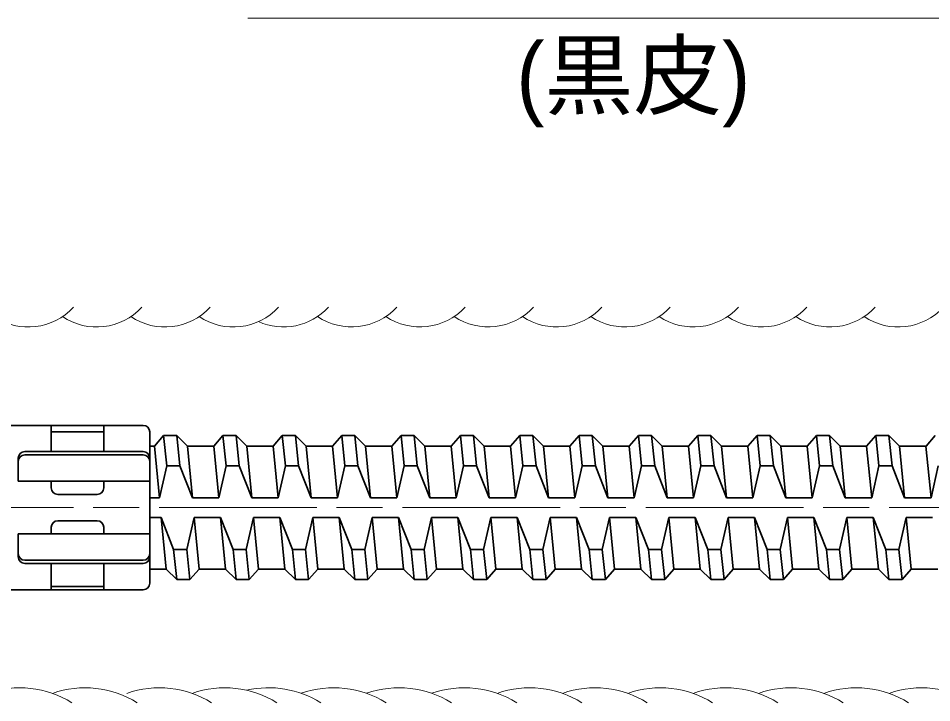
# Model space of a CAD drawing. Units: millimetres at full size, sheet at 1:2; details may follow other scales. Extents: x 2099 to 3781, y 1374 to 2562.
# Drawn here: x 3225 to 3363.9, y 2205.6 to 2309.6 of the extents above; entities that cross this region are included whole.
import ezdxf
from ezdxf.enums import TextEntityAlignment as Align

# ---------------------------------------------------------------- set-up
doc = ezdxf.new("R2010")
doc.units = ezdxf.units.MM
doc.header["$LTSCALE"] = 2
doc.linetypes.add('CHAIN', pattern=[18.5, 12, -1.5, 3.5, -1.5])
for name, color, linetype, lineweight in [('1 外形線', 7, 'Continuous', 35), ('2 細い実線', 3, 'Continuous', 20), ('4中心線', 1, 'CHAIN', 15), ('6寸法線', 4, 'Continuous', 13)]:
    doc.layers.add(name, color=color, linetype=linetype, lineweight=lineweight)
doc.styles.add('ＭＳ Ｐゴシック', font='')
doc.styles.get('ＭＳ Ｐゴシック').set_extended_font_data('MS PGothic')

msp = doc.modelspace()

# ---------------------------------------------------------------- linework, layer by layer
at = {"layer": '1 外形線'}
for p, q in [((3219.945, 2247.734), (3244.03, 2247.734)), ((3230.03, 2243.734), (3230.03, 2247.734)), ((3238.03, 2243.734), (3238.03, 2247.734)), ((3230.03, 2246.734), (3238.03, 2246.734)), ((3245.03, 2246.734), (3245.03, 2223.734)), ((3247.132, 2246.189), (3245.739, 2244.584)), ((3249.132, 2246.189), (3247.132, 2246.189)), ((3247.608, 2241.566), (3247.132, 2246.189)), ((3249.132, 2246.189), (3250.749, 2244.584)), ((3249.607, 2241.565), (3249.132, 2246.189)), ((3256.156, 2246.189), (3254.763, 2244.584)), ((3258.156, 2246.189), (3256.156, 2246.189)), ((3256.631, 2241.565), (3256.156, 2246.189)), ((3258.156, 2246.189), (3259.773, 2244.584)), ((3258.631, 2241.565), (3258.156, 2246.189)), ((3265.18, 2246.188), (3263.787, 2244.583)), ((3265.655, 2241.565), (3265.18, 2246.188)), ((3267.18, 2246.188), (3265.18, 2246.188)), ((3267.655, 2241.565), (3267.18, 2246.188)), ((3267.18, 2246.188), (3268.797, 2244.584)), ((3274.204, 2246.188), (3272.81, 2244.583)), ((3274.679, 2241.565), (3274.204, 2246.188)), ((3276.204, 2246.188), (3274.204, 2246.188)), ((3276.679, 2241.564), (3276.204, 2246.188)), ((3276.204, 2246.188), (3277.821, 2244.583)), ((3283.228, 2246.188), (3281.834, 2244.583)), ((3285.228, 2246.187), (3283.228, 2246.188)), ((3283.703, 2241.564), (3283.228, 2246.188)), ((3285.703, 2241.564), (3285.228, 2246.187)), ((3285.228, 2246.187), (3286.844, 2244.583)), ((3292.252, 2246.187), (3290.858, 2244.582)), ((3292.727, 2241.564), (3292.252, 2246.187)), ((3294.252, 2246.187), (3292.252, 2246.187)), ((3294.727, 2241.563), (3294.252, 2246.187)), ((3294.252, 2246.187), (3295.868, 2244.583)), ((3301.275, 2246.187), (3299.882, 2244.582)), ((3301.751, 2241.564), (3301.275, 2246.187)), ((3303.275, 2246.187), (3301.275, 2246.187)), ((3303.751, 2241.563), (3303.275, 2246.187)), ((3303.275, 2246.187), (3304.892, 2244.582)), ((3310.299, 2246.187), (3308.906, 2244.582)), ((3310.774, 2241.563), (3310.299, 2246.187)), ((3312.299, 2246.186), (3310.299, 2246.187)), ((3312.774, 2241.563), (3312.299, 2246.186)), ((3312.299, 2246.186), (3313.916, 2244.582)), ((3319.323, 2246.186), (3317.929, 2244.581)), ((3319.798, 2241.563), (3319.323, 2246.186)), ((3321.323, 2246.186), (3319.323, 2246.186)), ((3321.798, 2241.562), (3321.323, 2246.186)), ((3321.323, 2246.186), (3322.94, 2244.581)), ((3328.347, 2246.186), (3326.953, 2244.581)), ((3328.822, 2241.562), (3328.347, 2246.186)), ((3330.347, 2246.186), (3328.347, 2246.186)), ((3330.822, 2241.562), (3330.347, 2246.186)), ((3330.347, 2246.186), (3331.964, 2244.581)), ((3337.371, 2246.185), (3335.977, 2244.581)), ((3337.846, 2241.562), (3337.371, 2246.185)), ((3339.371, 2246.185), (3337.371, 2246.185)), ((3339.846, 2241.562), (3339.371, 2246.185)), ((3339.371, 2246.185), (3340.988, 2244.581)), ((3346.394, 2246.185), (3345.001, 2244.58)), ((3346.87, 2241.562), (3346.394, 2246.185)), ((3348.395, 2246.185), (3346.394, 2246.185)), ((3348.87, 2241.561), (3348.395, 2246.185)), ((3348.395, 2246.185), (3350.011, 2244.58)), ((3355.418, 2246.185), (3354.025, 2244.58)), ((3355.894, 2241.561), (3355.418, 2246.185)), ((3357.418, 2246.184), (3355.418, 2246.185)), ((3357.893, 2241.561), (3357.418, 2246.184)), ((3357.418, 2246.184), (3359.035, 2244.58)), ((3364.442, 2246.184), (3363.049, 2244.579)), ((3245.739, 2244.585), (3245.029, 2244.585)), ((3246.503, 2236.716), (3245.739, 2244.584)), ((3254.763, 2244.584), (3250.749, 2244.584)), ((3251.513, 2236.716), (3250.749, 2244.584)), ((3255.527, 2236.715), (3254.762, 2244.583)), ((3260.537, 2236.715), (3259.773, 2244.584)), ((3263.787, 2244.584), (3259.773, 2244.584)), ((3264.551, 2236.715), (3263.786, 2244.583)), ((3269.561, 2236.715), (3268.797, 2244.584)), ((3272.81, 2244.584), (3268.797, 2244.584)), ((3273.575, 2236.715), (3272.81, 2244.582)), ((3278.585, 2236.715), (3277.821, 2244.583)), ((3281.834, 2244.583), (3277.821, 2244.583)), ((3282.599, 2236.714), (3281.834, 2244.582)), ((3287.609, 2236.714), (3286.844, 2244.583)), ((3290.858, 2244.583), (3286.844, 2244.583)), ((3291.623, 2236.714), (3290.858, 2244.582)), ((3296.633, 2236.714), (3295.868, 2244.583)), ((3299.882, 2244.582), (3295.868, 2244.583)), ((3300.646, 2236.714), (3299.882, 2244.581)), ((3305.656, 2236.713), (3304.892, 2244.582)), ((3308.906, 2244.582), (3304.892, 2244.582)), ((3309.67, 2236.713), (3308.906, 2244.581)), ((3317.93, 2244.582), (3313.916, 2244.582)), ((3314.68, 2236.713), (3313.916, 2244.582)), ((3318.694, 2236.713), (3317.929, 2244.581)), ((3323.704, 2236.713), (3322.94, 2244.581)), ((3326.953, 2244.581), (3322.94, 2244.581)), ((3327.718, 2236.712), (3326.953, 2244.58)), ((3332.728, 2236.712), (3331.964, 2244.581)), ((3335.977, 2244.581), (3331.964, 2244.581)), ((3336.742, 2236.712), (3335.977, 2244.58)), ((3341.752, 2236.712), (3340.988, 2244.581)), ((3345.001, 2244.581), (3340.988, 2244.581)), ((3345.765, 2236.712), (3345.001, 2244.579)), ((3350.776, 2236.712), (3350.011, 2244.58)), ((3354.025, 2244.58), (3350.011, 2244.58)), ((3354.789, 2236.711), (3354.025, 2244.579)), ((3363.049, 2244.58), (3359.035, 2244.58)), ((3359.799, 2236.711), (3359.035, 2244.58)), ((3363.813, 2236.711), (3363.048, 2244.579)), ((3226.03, 2243.734), (3244.03, 2243.734)), ((3226.03, 2243.234), (3244.03, 2243.234)), ((3225.03, 2242.734), (3225.03, 2239.234)), ((3247.608, 2241.566), (3246.503, 2236.716)), ((3247.608, 2241.566), (3249.607, 2241.565)), ((3249.607, 2241.565), (3251.513, 2236.716)), ((3256.631, 2241.565), (3255.527, 2236.715)), ((3256.631, 2241.565), (3258.631, 2241.565)), ((3258.631, 2241.565), (3260.537, 2236.715)), ((3265.655, 2241.565), (3264.551, 2236.715)), ((3265.655, 2241.565), (3267.655, 2241.565)), ((3267.655, 2241.565), (3269.561, 2236.715)), ((3274.679, 2241.565), (3273.575, 2236.714)), ((3274.679, 2241.565), (3276.679, 2241.564)), ((3276.679, 2241.564), (3278.585, 2236.715)), ((3283.703, 2241.564), (3282.599, 2236.714)), ((3283.703, 2241.564), (3285.703, 2241.564)), ((3285.703, 2241.564), (3287.609, 2236.714)), ((3292.727, 2241.564), (3291.622, 2236.714)), ((3292.727, 2241.564), (3294.727, 2241.563)), ((3294.727, 2241.563), (3296.633, 2236.714)), ((3301.751, 2241.564), (3300.646, 2236.713)), ((3301.751, 2241.564), (3303.751, 2241.563)), ((3303.751, 2241.563), (3305.656, 2236.713)), ((3310.774, 2241.563), (3309.67, 2236.713)), ((3310.774, 2241.563), (3312.774, 2241.563)), ((3312.774, 2241.563), (3314.68, 2236.713)), ((3319.798, 2241.563), (3318.694, 2236.713)), ((3319.798, 2241.563), (3321.798, 2241.562)), ((3321.798, 2241.562), (3323.704, 2236.713)), ((3328.822, 2241.562), (3327.718, 2236.712)), ((3328.822, 2241.562), (3330.822, 2241.562)), ((3330.822, 2241.562), (3332.728, 2236.712)), ((3337.846, 2241.562), (3336.742, 2236.712)), ((3337.846, 2241.562), (3339.846, 2241.562)), ((3339.846, 2241.562), (3341.752, 2236.712)), ((3346.87, 2241.562), (3345.765, 2236.712)), ((3346.87, 2241.562), (3348.87, 2241.561)), ((3348.87, 2241.561), (3350.776, 2236.712)), ((3355.894, 2241.561), (3354.789, 2236.711)), ((3355.894, 2241.561), (3357.893, 2241.561)), ((3357.893, 2241.561), (3359.799, 2236.711)), ((3364.917, 2241.561), (3363.813, 2236.711)), ((3225.03, 2239.234), (3245.03, 2239.234)), ((3230.03, 2239.234), (3230.03, 2238.234)), ((3238.03, 2238.234), (3238.03, 2239.234)), ((3231.03, 2237.234), (3237.03, 2237.234)), ((3246.503, 2236.716), (3245.029, 2236.716)), ((3255.527, 2236.715), (3251.513, 2236.716)), ((3264.551, 2236.715), (3260.537, 2236.715)), ((3273.575, 2236.715), (3269.561, 2236.715)), ((3282.599, 2236.714), (3278.585, 2236.715)), ((3291.623, 2236.714), (3287.609, 2236.714)), ((3300.646, 2236.714), (3296.633, 2236.714)), ((3309.67, 2236.713), (3305.656, 2236.713)), ((3318.694, 2236.713), (3314.68, 2236.713)), ((3327.718, 2236.712), (3323.704, 2236.713)), ((3336.742, 2236.712), (3332.728, 2236.712)), ((3345.765, 2236.712), (3341.752, 2236.712)), ((3354.789, 2236.711), (3350.776, 2236.712)), ((3363.813, 2236.711), (3359.799, 2236.711)), ((3246.751, 2233.715), (3245.03, 2233.716)), ((3247.515, 2225.885), (3246.751, 2233.715)), ((3248.657, 2228.866), (3246.751, 2233.715)), ((3250.657, 2228.866), (3251.761, 2233.715)), ((3255.775, 2233.715), (3251.761, 2233.716)), ((3252.525, 2225.885), (3251.761, 2233.715)), ((3256.539, 2225.884), (3255.775, 2233.715)), ((3257.681, 2228.865), (3255.775, 2233.715)), ((3259.681, 2228.866), (3260.785, 2233.715)), ((3264.799, 2233.714), (3260.785, 2233.715)), ((3261.549, 2225.884), (3260.785, 2233.715)), ((3266.704, 2228.865), (3264.799, 2233.714)), ((3265.563, 2225.884), (3264.799, 2233.714)), ((3268.704, 2228.865), (3269.809, 2233.714)), ((3273.822, 2233.714), (3269.809, 2233.715)), ((3270.573, 2225.884), (3269.809, 2233.714)), ((3275.728, 2228.864), (3273.822, 2233.714)), ((3274.587, 2225.883), (3273.822, 2233.714)), ((3277.728, 2228.865), (3278.833, 2233.714)), ((3282.846, 2233.714), (3278.833, 2233.715)), ((3279.597, 2225.883), (3278.833, 2233.714)), ((3284.752, 2228.864), (3282.846, 2233.714)), ((3283.611, 2225.883), (3282.846, 2233.714)), ((3286.752, 2228.864), (3287.856, 2233.713)), ((3288.621, 2225.883), (3287.856, 2233.713)), ((3291.87, 2233.713), (3287.857, 2233.714)), ((3293.776, 2228.863), (3291.87, 2233.713)), ((3292.635, 2225.883), (3291.87, 2233.713)), ((3295.776, 2228.864), (3296.88, 2233.713)), ((3300.894, 2233.713), (3296.88, 2233.714)), ((3297.645, 2225.883), (3296.88, 2233.713)), ((3302.8, 2228.863), (3300.894, 2233.713)), ((3301.658, 2225.882), (3300.894, 2233.713)), ((3304.8, 2228.864), (3305.904, 2233.713)), ((3309.918, 2233.713), (3305.904, 2233.714)), ((3306.669, 2225.882), (3305.904, 2233.713)), ((3310.682, 2225.882), (3309.918, 2233.713)), ((3311.824, 2228.863), (3309.918, 2233.712)), ((3313.824, 2228.863), (3314.928, 2233.712)), ((3318.942, 2233.712), (3314.928, 2233.713)), ((3315.692, 2225.882), (3314.928, 2233.712)), ((3320.847, 2228.862), (3318.942, 2233.712)), ((3319.706, 2225.882), (3318.942, 2233.712)), ((3322.848, 2228.863), (3323.952, 2233.712)), ((3327.965, 2233.712), (3323.952, 2233.713)), ((3324.716, 2225.882), (3323.952, 2233.712)), ((3329.871, 2228.862), (3327.965, 2233.712)), ((3328.73, 2225.881), (3327.965, 2233.712)), ((3331.871, 2228.863), (3332.976, 2233.712)), ((3336.989, 2233.712), (3332.976, 2233.713)), ((3333.74, 2225.881), (3332.976, 2233.712)), ((3337.754, 2225.881), (3336.989, 2233.712)), ((3338.895, 2228.862), (3336.989, 2233.711)), ((3340.895, 2228.862), (3341.999, 2233.711)), ((3342.764, 2225.881), (3341.999, 2233.711)), ((3346.013, 2233.711), (3342, 2233.712)), ((3347.919, 2228.861), (3346.013, 2233.711)), ((3346.778, 2225.881), (3346.013, 2233.711)), ((3349.919, 2228.862), (3351.023, 2233.711)), ((3351.788, 2225.88), (3351.023, 2233.711)), ((3355.037, 2233.711), (3351.024, 2233.712)), ((3356.943, 2228.861), (3355.037, 2233.711)), ((3355.801, 2225.88), (3355.037, 2233.711)), ((3358.943, 2228.861), (3360.047, 2233.711)), ((3364.061, 2233.71), (3360.047, 2233.712)), ((3360.812, 2225.88), (3360.047, 2233.711)), ((3230.03, 2232.234), (3230.03, 2231.234)), ((3231.03, 2233.234), (3237.03, 2233.234)), ((3238.03, 2231.234), (3238.03, 2232.234)), ((3225.03, 2231.234), (3225.027, 2231.27)), ((3225.03, 2231.234), (3245.03, 2231.234)), ((3225.03, 2231.234), (3225.03, 2227.734)), ((3249.132, 2224.289), (3248.657, 2228.866)), ((3248.657, 2228.866), (3250.657, 2228.866)), ((3251.132, 2224.288), (3250.657, 2228.866)), ((3257.681, 2228.865), (3259.681, 2228.866)), ((3258.156, 2224.288), (3257.681, 2228.865)), ((3260.156, 2224.288), (3259.681, 2228.866)), ((3266.704, 2228.865), (3268.704, 2228.865)), ((3267.18, 2224.288), (3266.704, 2228.865)), ((3269.18, 2224.287), (3268.704, 2228.865)), ((3275.728, 2228.864), (3277.728, 2228.865)), ((3276.204, 2224.287), (3275.728, 2228.864)), ((3278.203, 2224.287), (3277.728, 2228.865)), ((3284.752, 2228.864), (3286.752, 2228.864)), ((3285.227, 2224.287), (3284.752, 2228.864)), ((3287.227, 2224.287), (3286.752, 2228.864)), ((3293.776, 2228.863), (3295.776, 2228.864)), ((3294.251, 2224.287), (3293.776, 2228.863)), ((3296.251, 2224.286), (3295.776, 2228.864)), ((3302.8, 2228.863), (3304.8, 2228.864)), ((3303.275, 2224.286), (3302.8, 2228.863)), ((3305.275, 2224.286), (3304.8, 2228.864)), ((3311.824, 2228.863), (3313.824, 2228.863)), ((3312.299, 2224.286), (3311.824, 2228.863)), ((3314.299, 2224.286), (3313.824, 2228.863)), ((3320.847, 2228.862), (3322.848, 2228.863)), ((3321.323, 2224.286), (3320.847, 2228.862)), ((3323.323, 2224.285), (3322.848, 2228.863)), ((3329.871, 2228.862), (3331.871, 2228.863)), ((3330.347, 2224.285), (3329.871, 2228.862)), ((3332.346, 2224.285), (3331.871, 2228.863)), ((3338.895, 2228.862), (3340.895, 2228.862)), ((3339.37, 2224.285), (3338.895, 2228.862)), ((3341.37, 2224.284), (3340.895, 2228.862)), ((3347.919, 2228.861), (3349.919, 2228.862)), ((3348.394, 2224.284), (3347.919, 2228.861)), ((3350.394, 2224.284), (3349.919, 2228.862)), ((3356.943, 2228.861), (3358.943, 2228.861)), ((3357.418, 2224.284), (3356.943, 2228.861)), ((3359.418, 2224.284), (3358.943, 2228.861)), ((3226.03, 2227.234), (3244.03, 2227.234)), ((3226.03, 2226.734), (3244.03, 2226.734)), ((3230.03, 2226.734), (3230.03, 2222.734)), ((3238.03, 2226.734), (3238.03, 2222.734)), ((3247.515, 2225.885), (3245.03, 2225.885)), ((3249.132, 2224.289), (3247.515, 2225.885)), ((3251.132, 2224.288), (3252.525, 2225.885)), ((3256.539, 2225.884), (3252.525, 2225.885)), ((3258.156, 2224.288), (3256.539, 2225.884)), ((3260.156, 2224.288), (3261.549, 2225.884)), ((3265.563, 2225.884), (3261.549, 2225.884)), ((3267.18, 2224.288), (3265.563, 2225.884)), ((3269.18, 2224.287), (3270.573, 2225.884)), ((3274.587, 2225.883), (3270.573, 2225.884)), ((3276.204, 2224.287), (3274.587, 2225.883)), ((3278.203, 2224.287), (3279.597, 2225.883)), ((3283.611, 2225.883), (3279.597, 2225.883)), ((3285.227, 2224.287), (3283.611, 2225.883)), ((3287.227, 2224.287), (3288.621, 2225.883)), ((3292.635, 2225.883), (3288.621, 2225.883)), ((3294.251, 2224.287), (3292.635, 2225.883)), ((3296.251, 2224.286), (3297.645, 2225.883)), ((3301.658, 2225.882), (3297.645, 2225.883)), ((3303.275, 2224.286), (3301.658, 2225.882)), ((3305.275, 2224.286), (3306.669, 2225.882)), ((3310.682, 2225.882), (3306.669, 2225.882)), ((3312.299, 2224.286), (3310.682, 2225.882)), ((3314.299, 2224.286), (3315.692, 2225.882)), ((3319.706, 2225.882), (3315.692, 2225.882)), ((3321.323, 2224.286), (3319.706, 2225.882)), ((3323.323, 2224.285), (3324.716, 2225.882)), ((3328.73, 2225.881), (3324.716, 2225.882)), ((3330.347, 2224.285), (3328.73, 2225.881)), ((3332.346, 2224.285), (3333.74, 2225.881)), ((3337.754, 2225.881), (3333.74, 2225.881)), ((3339.37, 2224.285), (3337.754, 2225.881)), ((3341.37, 2224.284), (3342.764, 2225.881)), ((3346.778, 2225.881), (3342.764, 2225.881)), ((3348.394, 2224.284), (3346.778, 2225.881)), ((3350.394, 2224.284), (3351.788, 2225.88)), ((3355.801, 2225.88), (3351.788, 2225.88)), ((3357.418, 2224.284), (3355.801, 2225.88)), ((3359.418, 2224.284), (3360.812, 2225.88)), ((3364.825, 2225.88), (3360.812, 2225.88)), ((3251.132, 2224.288), (3249.132, 2224.289)), ((3260.156, 2224.288), (3258.156, 2224.288)), ((3269.18, 2224.287), (3267.18, 2224.288)), ((3278.203, 2224.287), (3276.204, 2224.287)), ((3287.227, 2224.287), (3285.227, 2224.287)), ((3296.251, 2224.286), (3294.251, 2224.287)), ((3305.275, 2224.286), (3303.275, 2224.286)), ((3314.299, 2224.286), (3312.299, 2224.286)), ((3323.323, 2224.285), (3321.323, 2224.286)), ((3332.346, 2224.285), (3330.347, 2224.285)), ((3341.37, 2224.284), (3339.37, 2224.285)), ((3350.394, 2224.284), (3348.394, 2224.284)), ((3359.418, 2224.284), (3357.418, 2224.284)), ((3219.945, 2222.734), (3244.03, 2222.734)), ((3230.03, 2223.234), (3238.03, 2223.234))]:
    msp.add_line(p, q, dxfattribs=at)
for centre, start, end in [((3244.03, 2246.734), 0, 90), ((3226.03, 2242.734), 90, 180), ((3226.03, 2242.234), 90, 180), ((3244.03, 2242.734), 0, 90), ((3244.03, 2242.234), 0, 90), ((3231.03, 2238.234), 180, 270), ((3237.03, 2238.234), 270, 0), ((3231.03, 2232.234), 90, 180), ((3237.03, 2232.234), 0, 90), ((3226.03, 2228.234), 180, 270), ((3244.03, 2228.234), 270, 0), ((3226.03, 2227.734), 180, 270), ((3244.03, 2227.734), 270, 0), ((3244.03, 2223.734), 270, 0)]:
    msp.add_arc(centre, 1, start, end, dxfattribs=at)
at = {"layer": '2 細い実線'}
for centre, radius, start, end in [((3226.557, 2272.045), 9.363, 236.29888, 317.16547), ((3236.947, 2272.045), 9.363, 236.29888, 317.16547), ((3247.337, 2272.045), 9.363, 236.29888, 317.16547), ((3257.727, 2272.045), 9.363, 236.29888, 317.16547), ((3265.322, 2272.052), 9.363, 246.1258, 317.16547), ((3275.712, 2272.051), 9.363, 236.29888, 317.16547), ((3286.102, 2272.051), 9.363, 236.29888, 317.16547), ((3296.492, 2272.051), 9.363, 236.29888, 317.16547), ((3306.882, 2272.05), 9.363, 236.29888, 317.16547), ((3317.272, 2272.05), 9.363, 236.29888, 317.16547), ((3327.662, 2272.05), 9.363, 236.29888, 317.16547), ((3338.052, 2272.05), 9.363, 236.29888, 317.16547), ((3348.442, 2272.05), 9.363, 236.29888, 317.16547), ((3358.832, 2272.049), 9.363, 236.29888, 317.16547), ((3225.26, 2192.901), 14.948, 58.00558, 109.39838), ((3235.19, 2192.9), 14.948, 58.00558, 109.39838), ((3246.5, 2192.9), 14.948, 58.00558, 109.39838), ((3256.43, 2192.9), 14.948, 58.00558, 109.39838), ((3263.104, 2192.906), 14.948, 58.00558, 102.9561), ((3273.034, 2192.906), 14.948, 58.00558, 109.39838), ((3282.964, 2192.905), 14.948, 58.00558, 109.39838), ((3292.894, 2192.905), 14.948, 58.00558, 109.39838), ((3302.824, 2192.904), 14.948, 58.00558, 109.39838), ((3312.754, 2192.904), 14.948, 58.00558, 109.39838), ((3322.684, 2192.903), 14.948, 58.00558, 109.39838), ((3332.614, 2192.903), 14.948, 58.00558, 109.39838), ((3342.544, 2192.902), 14.948, 58.00558, 109.39838), ((3352.473, 2192.902), 14.948, 58.00558, 109.39838), ((3362.403, 2192.901), 14.948, 58.00558, 109.39838)]:
    msp.add_arc(centre, radius, start, end, dxfattribs=at)
at = {"layer": '4中心線'}
msp.add_line((3677.432, 2235.235), (2319.212, 2235.233), dxfattribs=at)
at = {"layer": '6寸法線'}
msp.add_lwpolyline([(3410.47, 2246.123), (3408.784, 2250.83), (3387.737, 2309.599), (3259.929, 2309.599)], dxfattribs=at)

# ---------------------------------------------------------------- texts
at = {"layer": '6寸法線', "color": 7, "style": 'ＭＳ Ｐゴシック'}
msp.add_text('(黒皮)', height=9.897, dxfattribs=at).set_placement((3300.736, 2293.01), align=Align.BOTTOM_LEFT)

doc.saveas('drawing.dxf')
